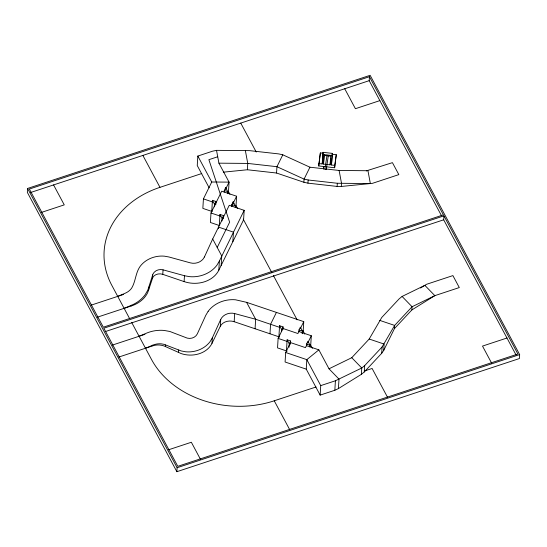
<?xml version="1.0" encoding="UTF-8"?>
<svg xmlns="http://www.w3.org/2000/svg" width="547" height="547" viewBox="0 0 547 547"><rect width="100%" height="100%" fill="white"/><g stroke="black" fill="none" stroke-linecap="round" stroke-linejoin="round"><path stroke-width="0.82" d="M326.463 167.3L326.21 169.344L326.45 167.238M27.589 188.455L27.35 192.407L176.872 471.692L519.411 358.545L519.65 354.593L370.128 75.308L27.589 188.455L177.112 467.733L176.872 471.692M97.475 317.151L131.471 305.917L131.512 305.233A30.994 25.859 -9.9 0 0 145.051 294.84L147.786 290.225L152.948 274.088A7.87 6.571 -9.9 0 1 163.04 269.842L184.537 275.743L189.604 276.659A27.227 22.714 -9.9 0 0 216.968 265.131L219.374 261.076L244.167 210.335L229.255 205.296L212.68 238.991L204.4 257.008M131.471 305.917A30.454 24.512 3.5 0 0 147.628 292.741L148.661 289.828L148.825 287.1M148.661 289.828L152.469 278.389L152.681 274.881M118.836 357.047L152.832 345.813L152.873 345.13A14.68 12.246 -9.9 0 1 161.228 343.837L163.956 344.33L181.324 350.983L185.823 351.796A24.212 20.198 -9.9 0 0 210.157 341.547L212.298 337.943L220.721 319.441A10.885 9.08 -9.9 0 1 234.677 313.568L255.654 319.263L279.414 327.284M244.167 210.335L243.586 219.826L218.814 270.184A26.741 21.524 3.5 0 1 184.182 281.623L162.787 274.341L163.061 269.849M220.721 319.441L220.304 326.285L211.962 343.407A23.774 19.138 3.5 0 1 181.166 353.581L165.461 346.579L165.563 344.925M178.534 352.439L178.678 350.005M184.107 281.596L184.462 275.715M324.945 168.886L309.937 167.204L282.792 154.808L278.731 153.912L249.548 150.637L216.523 150.35L212.51 151.198L197.829 156.052L197.248 165.543L209.159 187.799M197.829 156.052L211.73 182.014L203.429 198.889L202.848 208.38L212.168 211.532M235.285 207.245L236.03 205.72L236.612 196.229L221.699 191.19L210.978 212.995L210.397 222.485L219.716 225.637M211.757 211.388L212.434 200.318L215.949 201.501L215.744 204.913M214.417 206.862L214.568 204.304L215.949 201.501M218.431 228.68L218.526 227.101L233.439 232.133L232.858 241.63M211.983 343.352L212.318 337.882M219.306 225.494L219.99 214.424L223.504 215.607L223.306 218.773M218.814 270.184L219.374 261.076M221.966 220.967L222.123 218.41L223.504 215.607M224.181 192.154L224.284 190.452L225.665 187.648L227.798 191.635L227.696 193.337M225.555 189.351L225.665 187.648M221.159 265.411L221.74 255.921L212.68 238.991M231.73 206.26L231.832 204.557L233.213 201.754L235.354 205.74L235.244 207.443M233.111 203.457L233.213 201.754M220.304 326.285A10.714 8.622 3.5 0 1 234.178 321.704L234.677 313.561M223.313 172.168L247.374 169.755L247.757 163.423L245.371 150.61M255.073 328.754L255.654 319.263L246.594 302.334L235.525 299.79A27.227 22.714 -9.9 0 0 208.161 311.318M366.299 170.896L392.425 162.65L398.838 174.616L372.439 183.341L341.314 186.459L337.13 186.431L307.947 183.156L303.893 182.26L276.556 173.03L276.939 166.698L282.792 154.808M269.986 333.793L270.567 324.296L276.42 312.405M282.99 328.494L278.122 338.402L277.541 347.899L287.189 351.153M278.895 336.802L279.579 325.725L283.093 326.915L282.936 329.465M281.609 331.42L281.712 329.711L283.093 326.915M290.546 342.6L285.671 352.507L285.09 362.005L306.252 369.15L320.152 395.112L334.832 390.264L338.415 388.596L361.369 374.333L364.268 371.967L381.703 353.294L383.727 350.388L394.449 328.59L411.884 309.917L434.838 295.647L459.302 287.565L452.895 275.599L426.496 284.317L420.547 288.016M286.45 350.907L287.127 339.831L290.642 341.02L290.45 344.179M289.055 347.229L289.26 343.817L290.642 341.02M303.893 182.26L304.084 179.095L309.937 167.204M307.947 183.156L308.146 179.99L304.084 179.095L276.939 166.698L247.757 163.423L218.916 163.17L216.523 150.35M298.874 331.667L298.977 329.964L300.358 327.161L302.491 331.154L302.334 333.704M246.594 302.334L303.756 321.636L303.175 331.126L302.074 333.362M306.423 345.772L306.525 344.07L307.906 341.266L310.046 345.26L309.937 346.962M306.252 369.15L306.833 359.652L318.86 349.848L329.007 368.801L338.996 379.105L338.415 388.596M332.091 154.247L336.275 154.712L334.641 167.744L318.723 165.96L320.357 152.928L322.874 153.208M320.357 152.928L318.723 165.96M298.881 331.544L311.305 335.742L310.723 345.232L309.992 346.723M318.867 163.587L322.183 163.956L323.065 152.333L332.344 153.372L331.468 165.003L334.785 165.372L334.641 167.744M322.58 160.244L323.065 152.333M323.509 164.107L324.043 155.403L330.675 156.148L330.142 164.852L323.509 164.107L324.241 154.856M326.258 169.556L326.285 169.16L324.959 169.009L324.932 169.406L326.258 169.556L328.35 155.382M330.682 158.767L330.142 164.852M331.468 165.003L332.344 153.372M330.737 155.656L332.33 155.833L332.35 155.437M332.405 155.3L332.426 154.904L332.33 155.833M320.152 395.112L320.733 385.614L306.833 359.652L285.671 352.507M337.13 186.431L337.328 183.266L370.353 183.546L367.96 170.732L339.119 170.473L326.607 169.071M341.314 186.459L341.506 183.293L339.119 170.473M334.832 390.264L335.414 380.767L361.758 368.001L364.658 365.635L382.093 346.969L394.64 325.424L412.076 306.751L434.838 295.647L424.848 285.343L402.086 296.447L399.187 298.812L381.751 317.479L369.198 339.024L351.769 357.697L329.007 368.801M441.552 215.805L369.198 80.669L369.437 76.71L29.347 189.05L103.308 327.195L443.398 214.855L369.437 76.71M361.369 374.333L361.758 368.001L351.769 357.697M364.268 371.967L364.658 365.635M381.703 353.294L382.093 346.969M383.727 350.388L384.11 344.063L369.198 339.024M394.449 328.59L394.64 325.424L379.727 320.385M411.884 309.917L412.076 306.751L402.086 296.447M516.067 354.996L443.692 219.805L443.932 215.853L103.841 328.193L177.802 466.331L517.893 353.998L443.932 215.853M322.183 163.956L322.484 161.83M334.785 165.372L336.275 154.712M325.205 167.341L327.024 155.239M323.797 166.938L323.557 169.044L323.803 166.938M152.469 278.389L152.729 277.65A7.747 6.236 3.5 0 1 162.767 274.334L162.787 274.341M225.685 188.982L229.063 182.124L218.916 163.17M227.73 193.139L228.482 191.614L229.063 182.124L211.73 182.014M231.737 206.137L236.612 196.229M217.214 247.456L229.637 222.198L208.879 159.683L217.72 156.763M299.004 331.297L297.903 333.526L282.628 328.371M300.467 328.323L303.756 321.636M307.284 343.919L305.458 347.632L290.177 342.477M308.016 342.429L311.305 335.742M208.154 311.311L205.754 315.373L197.33 333.855A7.87 6.571 -9.9 0 1 187.238 338.121L169.864 331.475L164.1 330.436A30.994 25.859 -9.9 0 0 146.466 333.164L139.082 336.268M117.721 296.371L125.106 293.267A14.68 12.246 -9.9 0 0 131.519 288.344C135.711 281.623 135.458 272.926 140.114 266.416A24.212 20.198 -9.9 0 1 164.449 256.174L168.948 256.981L190.445 262.888A10.885 9.08 -9.9 0 0 204.393 257.008M124.135 308.344L131.512 305.233M145.495 348.241L152.873 345.13M30.687 192.482L369.198 80.669M41.367 212.434L64.252 204.872L53.572 184.92M379.878 100.614L355.413 108.696L344.733 88.751M129.639 318.634L111.793 285.288A93.346 75.137 3.5 0 1 159.97 187.341L201.768 173.529M91.062 305.178L123.595 294.436M105.222 331.612L443.692 219.805M112.422 345.075L144.955 334.333M131.608 322.306L151.423 359.324A93.346 75.137 3.5 0 0 274.245 400.794L316.05 386.982M364.911 370.839L372.11 368.466L387.611 397.416M320.733 385.614L335.414 380.767M168.455 449.819L191.347 442.256L200.441 459.254M506.973 338.005L482.502 346.087L491.603 363.078M177.112 467.733L519.65 354.593M322.764 154.466L332.05 155.505M247.374 169.755L276.556 173.03M308.146 179.99L337.328 183.266M224.284 190.452L227.798 191.635M231.832 204.557L235.354 205.74M203.429 198.889L212.749 202.034M210.978 212.995L220.297 216.14M298.977 329.964L302.491 331.154M306.525 344.07L310.046 345.26M306.429 345.649L318.86 349.848M234.178 321.704L279.633 337.048M278.122 338.402L287.77 341.663M165.461 346.579L163.861 345.882A14.427 11.61 3.5 0 0 152.832 345.813M240.748 123.096L256.242 152.045M228.311 191.3L229.925 194.308M235.955 205.583L237.569 208.585M243.203 219.108L271.77 272.474M273.377 275.476L297.117 319.824M302.751 330.347L304.768 334.101M310.395 344.624L312.412 348.384M212.434 200.318L214.568 204.304M219.99 214.424L222.123 218.41M279.579 325.725L281.712 329.711M287.127 339.831L289.26 343.817M142.876 155.423L159.97 187.341M274.245 400.794L289.739 429.744"/></g></svg>
